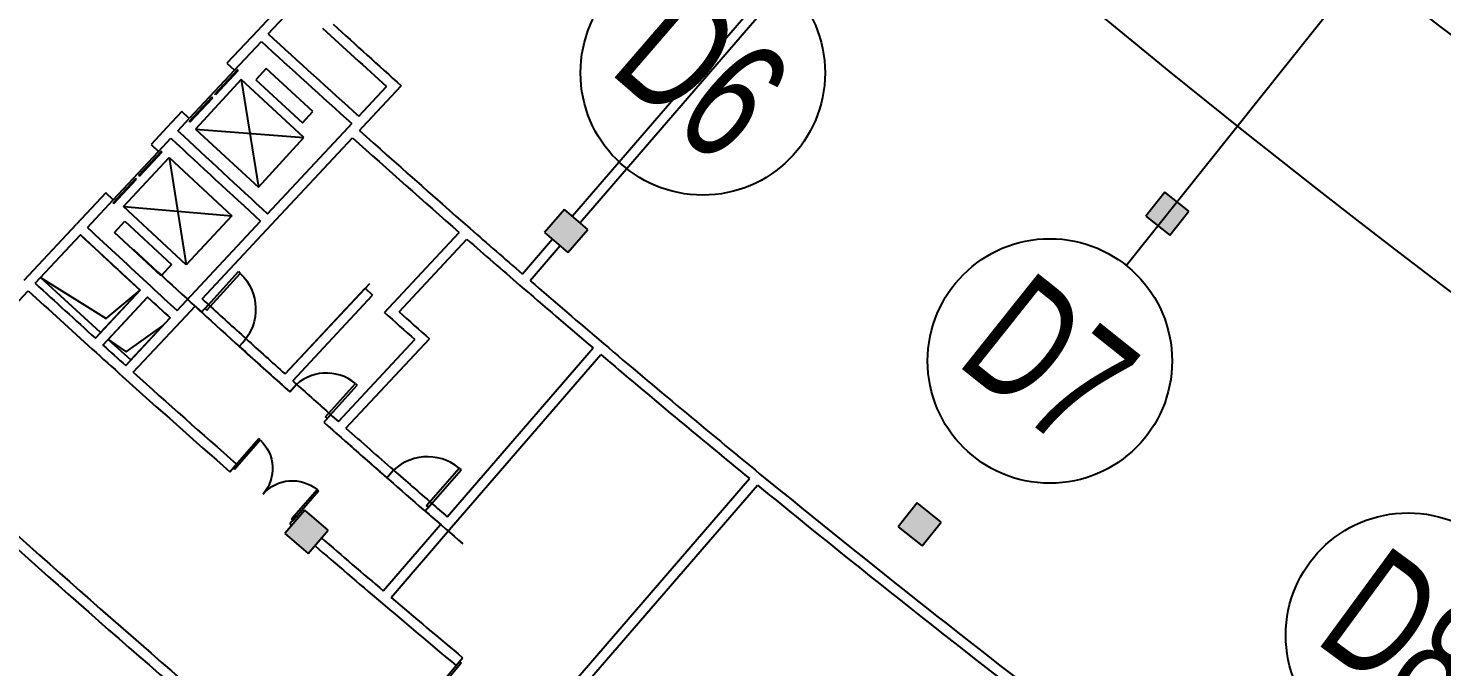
# Model space of a CAD drawing. Extents: x 1962160 to 37842216, y -162679 to 2997677.
# Drawn here: x 37453800 to 37481552, y 2575474 to 2588006 of the extents above; entities that cross this region are included whole.
import ezdxf
from ezdxf.enums import TextEntityAlignment as Align

# ---------------------------------------------------------------- set-up
doc = ezdxf.new("R2010")
doc.units = 0
doc.header["$LTSCALE"] = 1000
doc.linetypes.add('CENTER', pattern=[2, 1.25, -0.25, 0.25, -0.25])
doc.linetypes.add('CENTER2', pattern=[28.575000000000003, 19.05, -3.175, 3.175, -3.175])
doc.layers.get('0').update_dxf_attribs({"color": 8})
doc.layers.get('Defpoints').update_dxf_attribs({"color": 8})
for name, color, linetype in [('#幕墙线-平面', 8, 'Continuous'), ('#标注', 8, 'Continuous'), ('#轴线', 8, 'CENTER2'), ('1-WIN-1', 8, 'Continuous'), ('A-AL-E', 8, 'Continuous'), ('A-FLOR', 8, 'Continuous'), ('A-GRID', 8, 'CENTER'), ('A-HATH', 8, 'Continuous'), ('A-ROOF-DRAN', 8, 'Continuous'), ('A-STRS-HRAL', 8, 'Continuous'), ('DIM', 8, 'Continuous'), ('PUB_HATCH', 8, 'Continuous'), ('周边建筑', 8, 'Continuous')]:
    doc.layers.add(name, color=color, linetype=linetype)
doc.layers.add('A-X-CHEK', color=8, linetype='Continuous', plot=False)
doc.styles.add('#文字', font='jrs.shx', dxfattribs={"width": 0.7, "bigfont": 'hztxt.shx'})
doc.styles.add('JHZX', font='jrs.shx', dxfattribs={"width": 0.6, "bigfont": 'jhz.shx'})
doc.dimstyles.new('JZBZ-600', dxfattribs={"dimscale": 600, "dimtxt": 3, "dimasz": 1.5, "dimexe": 1, "dimexo": 1, "dimgap": 0.5, "dimtad": 1, "dimdec": 0, "dimdsep": 46, "dimtxsty": 'JHZX', "dimblk1": 'ARCHTICK', "dimblk2": 'ARCHTICK', "dimsah": 1, "dimcen": 0, "dimclrd": 1, "dimclre": 1, "dimclrt": 2, "dimadec": 1, "dimazin": 2, "dimtfac": 1, "dimtdec": 0, "dimtix": 1, "dimtmove": 0, "dimatfit": 3, "dimfxl": 1, "dimtolj": 1, "dimlwd": -1, "dimlwe": -1, "dimarcsym": 1})

# ---------------------------------------------------------------- blocks, each defined once
blk = doc.blocks.new('排水沟区域')
at = {"layer": 'A-HATH'}
h = blk.add_hatch(dxfattribs=at)
h.set_pattern_fill('ANSI37', color=256, scale=100)
h.set_pattern_definition([(45, (0, 0), (-112.2532015133644, 112.2532015133644), []), (135, (0, 0), (-112.2532015133644, -112.2532015133644), [])])
edge = h.paths.add_edge_path()
edge.add_line((35498191.12780435, 2792704.69880736), (35498459.0045779, 2792929.9587332))
edge.add_arc((35647972.51194591, 2918657.177019742), 195349.9994971962, 220.0607733971273, 249.3814004777669)
edge.add_line((35579180.88943561, 2735820.26888587), (35579057.63851193, 2735492.688041172))
edge.add_arc((35647972.5119459, 2918657.177019722), 195699.9994971731, 220.0607733971238, 249.381400477767, ccw=False)
blk.add_lwpolyline([(35498191.12780435, 2792704.69880736), (35498459.0045779, 2792929.9587332, 0.1286379628558455), (35579180.88943561, 2735820.26888587), (35579057.63851193, 2735492.688041172, -0.1286379628558608)], format="xyb", close=True, dxfattribs=at)
blk = doc.blocks.new('A$C58e34137')
at = {"layer": 'A-X-CHEK'}
blk.add_blockref('排水沟区域', (-35647972.51433039, -2918657.17947907), dxfattribs=at)
blk = doc.blocks.new('雨水')
at = {"layer": 'A-ROOF-DRAN'}
blk.add_lwpolyline([(35498616.06719773, 2787606.262450578, 0.1233110608039292), (35578008.94777347, 2732681.938107471)], format="xyb", dxfattribs=at)
blk = doc.blocks.new('$DORLIB2D$00000127')
for points in [[(-0.5333333333328483, 0.7948983154366971), (-0.5333333333328483, 0.690405644187237)], [(-0.03333333333284827, 0.7948983154366971), (-0.5333333333328483, 0.7948983154366971)], [(-0.03333333333284827, 0.690405644187237), (-0.5333333333328483, 0.690405644187237)], [(-0.03333333333284827, 0.7948983154366971), (-0.03333333333284827, 0.690405644187237)], [(0.5333333333328483, 0.7948983154366971), (0.03333333333284827, 0.7948983154366971)], [(0.03333333333284827, 0.7948983154366971), (0.03333333333284827, 0.690405644187237)], [(0.5333333333328483, 0.690405644187237), (0.03333333333284827, 0.690405644187237)], [(0.5333333333328483, 0.7948983154366971), (0.5333333333328483, 0.690405644187237)], [(0.5, 0.4999999999999858), (-0.5, 0.4999999999999858)]]:
    blk.add_lwpolyline(points)
blk = doc.blocks.new('$DorLib2D$00000001')
for p, q in [((0.45, 0.9750000000000001), (0.5000000000000002, 0.9750000000000001)), ((0.45, 0), (0.45, 0.9750000000000001)), ((0.5, 0), (0.5, 0.9750000000000001)), ((0.5, 0), (0.45, 0))]:
    blk.add_line(p, q)
blk.add_arc((0.475, 0), 0.975, 91.4692835813538, 180)
blk = doc.blocks.new('$DorLib2D$00000002')
at = {"layer": '1-WIN-1'}
for p, q in [((-0.5000000000002274, 1.70530256582424e-13), (-0.5, 0.4875000000000114)), ((-0.4750000000001364, 0.4875000000002387), (-0.5, 0.4875000000000114)), ((-0.4750000000001364, 1.70530256582424e-13), (-0.4750000000001364, 0.4875000000002387)), ((0.4749999999999091, 5.684341886080801e-14), (0.4749999999999091, 0.4875000000001251)), ((0.4749999999999091, 0.4875000000001251), (0.4999999999997726, 0.4875000000001251)), ((0.5, -5.684341886080801e-14), (0.4999999999997726, 0.4875000000001251)), ((-0.5000000000002274, 1.70530256582424e-13), (-0.4750000000001364, 1.70530256582424e-13)), ((0.5, -5.684341886080801e-14), (0.4749999999999091, 5.684341886080801e-14))]:
    blk.add_line(p, q, dxfattribs=at)
for centre, start, end in [((-0.4875000000001819, 5.684341886080801e-14), 0, 88.53071642340379), ((0.4874999999999545, 5.684341886080801e-14), 91.46928357659621, 180)]:
    blk.add_arc(centre, 0.4875, start, end, dxfattribs=at)
blk = doc.blocks.new('15')
at = {"layer": 'PUB_HATCH'}
for points in [[(34377899.73686242, 3992679.174080144), (34378273.69769458, 3993148.379041766), (34377804.49273296, 3993522.339873926), (34377430.5319008, 3993053.134912305)], [(34366082.2845906, 3992336.255719345), (34366474.47471454, 3992790.333803695), (34366020.39663019, 3993182.52392763), (34365628.20650625, 3992728.445843281)], [(34360983.81297943, 3986433.240622793), (34361376.00310337, 3986887.318707143), (34360921.92501902, 3987279.508831079), (34360529.73489508, 3986825.430746729)], [(34373038.24604433, 3986579.509579074), (34373412.20687649, 3987048.714540695), (34372943.00191487, 3987422.675372854), (34372569.04108271, 3986953.470411233)]]:
    blk.add_hatch(color=256, dxfattribs=at).paths.add_polyline_path(points)
at = {"layer": '周边建筑'}
for p, q in [((34370257.08453881, 3997781.790963445), (34366171.75614614, 3993051.793749778)), ((34370473.79419063, 3997726.723552355), (34366323.11550803, 3992921.063708083)), ((34359987.1566941, 3996692.284395119), (34360737.93258944, 3997495.154364474)), ((34360202.16771153, 3996629.394398197), (34360748.60148969, 3997213.743567425)), ((34359987.1566941, 3996692.284395119), (34359390.75232971, 3996054.497335849)), ((34359536.83348273, 3995917.894632259), (34360065.55929202, 3996483.307132642)), ((34359390.75232971, 3996054.497335849), (34359536.83348273, 3995917.894632259)), ((34360159.08225018, 3995950.992325215), (34359954.58581719, 3995729.007980295)), ((34361078.43692134, 3995104.064353889), (34360159.08225018, 3995950.992325215)), ((34359666.49004222, 3995733.598457493), (34358772.1341045, 3994762.759924749)), ((34360902.10272026, 3994595.32726403), (34359666.49004222, 3995733.598457493)), ((34359666.49004222, 3995733.598457493), (34360007.74678253, 3993624.488731286)), ((34359954.58581719, 3995729.007980295), (34360873.94048835, 3994882.080008969)), ((34361978.72524985, 3995015.38214237), (34362525.24158023, 3995599.819591878)), ((34362057.7914816, 3994807.11456128), (34362810.70368271, 3995612.269068228)), ((34358502.83479074, 3995104.969878013), (34358211.49331829, 3994793.413095482)), ((34358425.89062289, 3994729.866802044), (34358648.91594375, 3994968.367174421)), ((34358648.91594375, 3994968.367174421), (34358502.83479074, 3995104.969878013)), ((34360873.94048835, 3994882.080008969), (34361078.43692134, 3995104.064353888)), ((34358211.49331829, 3994793.413095482), (34357899.28456256, 3994459.541116517)), ((34358772.1341045, 3994762.759924749), (34360007.74678253, 3993624.488731286)), ((34358772.1341045, 3994762.759924749), (34360902.10272026, 3994595.32726403)), ((34360188.10184623, 3993100.512783736), (34361775.13502646, 3994797.665407693)), ((34361775.13502646, 3994797.665407694), (34361842.09628218, 3994869.272902902)), ((34361990.91479875, 3994735.597507199), (34362057.7914816, 3994807.114561279)), ((34357899.28456256, 3994459.541116517), (34358045.36571202, 3994322.938416246)), ((34358045.36571202, 3994322.938416246), (34358289.28790971, 3994583.785638775)), ((34360007.74678253, 3993624.488731286), (34360902.10272026, 3994595.32726403)), ((34360266.6149997, 3992891.653747929), (34361854.28349347, 3994589.48576792)), ((34357358.94712877, 3993238.766641892), (34358257.64087395, 3994205.591110123)), ((34358257.64087395, 3994205.591110123), (34359488.14474261, 3993061.7990708)), ((34358257.64087395, 3994205.591110123), (34358589.45099743, 3992094.974602569)), ((34357011.36701024, 3993510.013644412), (34356435.65821365, 3992894.358151271)), ((34356650.05535326, 3992830.811681392), (34357157.4481597, 3993373.410944147)), ((34357157.4481597, 3993373.410944147), (34357011.36701024, 3993510.013644412)), ((34377804.49273296, 3993522.339873926), (34377430.5319008, 3993053.134912305)), ((34378273.69769458, 3993148.379041766), (34377804.49273296, 3993522.339873926)), ((34358589.45099743, 3992094.974602569), (34357358.94712877, 3993238.766641892)), ((34357358.94712877, 3993238.766641892), (34359488.14474261, 3993061.7990708)), ((34359488.14474261, 3993061.7990708), (34358589.45099743, 3992094.974602569)), ((34366020.39663019, 3993182.52392763), (34365628.20650625, 3992728.445843281)), ((34366474.47471454, 3992790.333803695), (34366020.39663019, 3993182.52392763)), ((34377430.5319008, 3993053.134912305), (34377899.73686242, 3992679.174080144)), ((34377899.73686242, 3992679.174080144), (34378273.69769458, 3993148.379041766)), ((34355410.81291476, 3991798.401929421), (34356435.65821365, 3992894.358151271)), ((34357180.33690743, 3992730.824159028), (34357385.82518955, 3992951.890679355)), ((34358095.89038114, 3991879.788415486), (34357180.33690743, 3992730.824159028)), ((34357385.82518955, 3992951.890679355), (34358301.37866325, 3992100.854935812)), ((34358685.33749112, 3991493.476144408), (34360051.49113134, 3992954.423063545)), ((34358900.51423642, 3991430.76337471), (34360266.6149997, 3992891.653747929)), ((34362482.19885371, 3991161.490558948), (34363950.20379697, 3992731.355935726)), ((34365628.20650625, 3992728.445843281), (34366082.2845906, 3992336.255719345)), ((34366082.2845906, 3992336.255719345), (34366474.47471454, 3992790.333803695)), ((34355625.79093264, 3991735.476643202), (34356513.45264036, 3992684.730518426)), ((34362768.22371723, 3991174.541844614), (34364100.80518015, 3992599.587114376)), ((34365779.56603324, 3992597.715654233), (34365191.29510295, 3991916.614991373)), ((34365930.92539719, 3992466.985610768), (34365342.65446802, 3991785.884954256)), ((34358301.37866325, 3992100.854935812), (34358095.89038114, 3991879.788415486)), ((34362188.44449931, 3991726.205434997), (34360531.80165956, 3989954.221128867)), ((34360531.80165957, 3989954.221128867), (34362104.53925325, 3991636.086238656)), ((34362104.53925325, 3991636.086238656), (34362250.6204028, 3991499.483538299)), ((34354873.55729238, 3990931.047776863), (34355489.18283299, 3991589.389719723)), ((34356807.86429941, 3990657.010673349), (34357686.31408173, 3991596.413435464)), ((34356956.1443409, 3990522.759439417), (34357833.44830633, 3991460.936879862)), ((34358412.16362459, 3991201.34756755), (34358685.33749112, 3991493.476144408)), ((34360680.80109293, 3989820.739203231), (34362250.6204028, 3991499.483538299)), ((34357401.67906581, 3990120.748534232), (34358275.55308729, 3991055.258037263)), ((34358490.68577313, 3990992.498150952), (34358763.90245727, 3991284.672516407)), ((34358892.42531799, 3991167.323139084), (34359026.91055025, 3991315.356596862)), ((34357550.42219169, 3989986.992516708), (34358490.68577313, 3990992.498150952)), ((34359767.07615232, 3990642.931967989), (34359632.59092006, 3990494.898510212)), ((34361577.25047719, 3989022.470624751), (34363080.42977259, 3990629.950995813)), ((34361727.06757332, 3988889.863097033), (34363366.9387769, 3990643.520015347)), ((34363716.06542218, 3987150.761159596), (34366578.32762644, 3990464.691131784)), ((34363802.04580739, 3986944.335275822), (34366730.82409702, 3990335.277636535)), ((34360622.50584362, 3989604.531572389), (34360755.54323514, 3989753.867435924)), ((34361427.55338052, 3989155.200279232), (34361294.51598901, 3989005.864415702)), ((34359446.12691019, 3988035.834896651), (34359577.58053081, 3988186.567714193)), ((34362527.87927973, 3987919.061670457), (34362659.25534782, 3988069.861242902)), ((34365530.56462713, 3983132.108956163), (34369649.88191621, 3987901.458531774)), ((34365685.24661145, 3983005.225850853), (34369804.65505192, 3987774.680961633)), ((34360921.92501902, 3987279.508831079), (34360529.73489508, 3986825.430746729)), ((34360753.89698182, 3987160.705801692), (34360622.4433612, 3987009.972984152)), ((34361376.00310337, 3986887.318707143), (34360921.92501902, 3987279.508831079)), ((34363413.25149174, 3987412.982399466), (34363281.87542365, 3987262.182827015)), ((34372943.00191487, 3987422.675372854), (34372569.04108271, 3986953.470411233)), ((34373412.20687649, 3987048.714540695), (34372943.00191487, 3987422.675372854)), ((34360983.81297943, 3986433.240622793), (34361376.00310337, 3986887.318707143)), ((34362460.19462241, 3985696.712722546), (34363585.33537287, 3986999.401780969)), ((34362612.6607487, 3985567.264094641), (34363802.04580739, 3986944.335275822)), ((34372569.04108271, 3986953.470411233), (34373038.24604433, 3986579.509579074)), ((34373038.24604433, 3986579.509579074), (34373412.20687649, 3987048.714540695)), ((34360529.73489508, 3986825.430746729), (34360983.81297943, 3986433.240622793)), ((34363890.50105877, 3984230.386220781), (34364018.10470454, 3984384.392358119))]:
    blk.add_line(p, q, dxfattribs=at)
for points in [[(34389904.63899032, 3995948.180536044, -0.04800945961635281), (34359858.43481566, 4022975.750486837, -0.04800945961635281)], [(34388677.23922429, 3996425.075137513, -0.04650377268511744), (34359599.95834443, 4022739.761958461, -0.04650377268511744)]]:
    blk.add_lwpolyline(points, format="xyb", dxfattribs=at)
for points in [[(34359992.11660529, 4017302.949126642), (34327804.89124851, 3985497.455937146, 0.4129759503049449), (34327775.24891686, 3981828.400454395, 0.1494418678029234), (34462605.55885959, 3908362.281586812, 0.4147260606000924), (34465679.79346514, 3910394.302898092), (34474630.62973479, 3954750.458055043, 0.4131228733560754), (34472605.79338679, 3957811.450065851, -0.1495092029449499), (34363678.34311313, 4017271.518329401, 0.4157145913370236), (34359992.11660673, 4017302.949128066)], [(34364787.7585504, 4016145.646122517, 0.4135317777718963), (34361115.12866861, 4016163.278603445), (34330350.8070454, 3985763.813877287, 0.4147813061863365), (34330332.41864164, 3982083.343291028, 0.1704916733923174), (34485713.0302125, 3906701.947371353, 0.4125640170375961), (34488589.92230238, 3908973.433014254), (34498066.25026848, 3987461.103279992, 1.469013519981978), (34452166.30266599, 3975481.853364326), (34449731.31604223, 3968073.784921957, -0.06531639655491227), (34400997.70607769, 3991683.325158094, 0.08934789544916616), (34393138.5508233, 3995037.334856166), (34392607.83259175, 3995158.882407849, -0.1125361045485018), (34383038.20091584, 3999772.941151016, -0.0289167358602449), (34364787.7585504, 4016145.646122518)]]:
    blk.add_lwpolyline(points, format="xyb", close=True, dxfattribs=at)
for points in [[(34355728.24701338, 3991845.041842228), (34356513.45264037, 3992684.730518427), (34357686.31408174, 3991596.413435467), (34356910.32891565, 3990766.585000134)], [(34357058.61035541, 3990632.335261483), (34357504.14971705, 3990230.329314777), (34358275.55308728, 3991055.258037262), (34357833.44830634, 3991460.936879856)]]:
    blk.add_lwpolyline(points, close=True, dxfattribs=at)
for points in [[(34355728.24701338, 3991845.041842229), (34357021.20092834, 3991043.135916103), (34357686.31408174, 3991596.413435467)], [(34357058.61035541, 3990632.335261483), (34357410.70092834, 3990391.135916103), (34358138.94256338, 3990909.168521319)]]:
    blk.add_lwpolyline(points, dxfattribs=at)
for centre, radius, start, end in [((34397943.37899669, 4018455.70503568), 23999.99999983006, 231.4170050581642, 257.1003230834286), ((34397943.37899669, 4018455.705035682), 23899.99999983162, 231.4170050581496, 257.1003230834089), ((34397943.37899669, 4018455.705035686), 24099.99999983635, 231.4170050581553, 257.1003230834349), ((34515345.04360732, 4165611.785070201), 229400.0006504865, 227.4449326113674, 228.0444301199188), ((34515345.04323161, 4165611.784656281), 228600.0000914912, 227.622531916841, 228.0483641712669), ((34515345.0432317, 4165611.784655815), 228400.0000911909, 227.6479270078258, 228.0995336064961), ((34515345.04360729, 4165611.785069599), 229600.0006500224, 227.4444757061057, 228.0434508915719), ((34515924.04576626, 4163302.762628216), 230700.0001750916, 226.9452572500804, 227.5413243250194), ((34515345.04322074, 4165611.784644987), 229600.0000758106, 228.0933701293296, 228.8164922168852), ((34515924.04576629, 4163302.762628503), 230900.0001753194, 226.9452357367925, 227.5407864918124), ((34515345.04322069, 4165611.784645707), 229800.0000763288, 228.0923491427814, 228.7907204622239), ((34515924.04457894, 4163302.761348201), 233299.9984292003, 226.9449804522909, 227.3623005017735), ((34515345.04175106, 4165611.782955853), 229599.9978368341, 228.8164922153477, 229.1576664404173), ((34515924.04457903, 4163302.761348215), 233499.9984292787, 226.9449594155815, 227.3375680159216), ((34515345.04175115, 4165611.782956415), 229799.9978373127, 228.8406135343039, 229.1826210493189), ((34516811.23906481, 4164251.515545876), 234299.9987116379, 227.1770027325211, 228.193381178832), ((34515345.04368416, 4165611.785153067), 236100.0007634955, 227.4300476990343, 227.8183591715707), ((34515924.04554331, 4163302.762386457), 233299.9998462124, 227.3623005002592, 227.5344044234896), ((34515345.04315644, 4165611.784572689), 229799.9999790617, 229.1826210475618, 229.6560401955519), ((34515345.04315648, 4165611.784573051), 229599.9999793754, 229.2075756562051, 229.6811909288938), ((34515345.04368404, 4165611.785152704), 236300.0007631426, 227.4296163481635, 227.842294880201), ((34515924.04554335, 4163302.762387468), 233499.9998469896, 227.3866450886489, 227.5338785069172), ((34516811.23974796, 4164251.516319681), 234099.9997438026, 227.5812590026351, 227.6231495606579), ((34516811.23974877, 4164251.516317757), 234299.9997429267, 227.5806948808253, 227.6232540201703), ((34516811.23974979, 4164251.516318006), 234099.9997438001, 227.6231495601703, 227.8678989112267), ((34516811.24451806, 4164251.521684437), 231900.0069225817, 228.2794398986671, 228.477160843865), ((34516811.24451801, 4164251.521684411), 231700.0069225236, 228.3300845224117, 228.5279806746945), ((34515345.03903891, 4165611.780010553), 236099.9938335786, 227.8669006388826, 228.0125292647664), ((34516811.23974956, 4164251.516318477), 234299.9997439929, 227.8677944514897, 228.1438087909165), ((34516811.23975057, 4164251.516318227), 234099.9997444885, 227.8678989112395, 228.1197801013124), ((34515345.04309515, 4165611.784498283), 229599.9998826697, 229.6811909284894, 230.6791045448907), ((34515345.03903889, 4165611.780010133), 236299.9938332519, 227.8422948782325, 228.0363286608041), ((34515345.04309516, 4165611.784498228), 229799.9998826434, 229.7059078616121, 230.6535119378757), ((34515345.04320468, 4165611.784628042), 236100.000052481, 228.0610736585736, 228.719033368968), ((34515345.0432052, 4165611.784627696), 236300.0000525619, 228.0363286582887, 228.7191936616165), ((34516811.23906531, 4164251.515543625), 234099.9987102865, 228.16874110321, 228.1932871644348), ((34516811.23906487, 4164251.515545374), 234099.9987113117, 228.1932871648879, 228.413561550029), ((34516811.23906386, 4164251.515548302), 234099.9987128264, 228.4135615507776, 228.4625275252541), ((34515345.04316281, 4165611.784580634), 239999.9999892362, 227.4217660368438, 231.4686947427609), ((34516811.23906481, 4164251.515546069), 234299.9987117875, 228.413467536301, 229.2996810048353), ((34516811.23978195, 4164251.516346652), 234099.9997865848, 228.5114956608121, 228.8153575107667), ((34515345.0431628, 4165611.784580775), 240199.9999893381, 227.3976930559508, 231.4209681351961), ((34516811.23978118, 4164251.516347156), 234299.9997864435, 228.4863423707955, 228.8154619709642), ((34516811.23978119, 4164251.516346469), 234099.9997859404, 228.8153575109953, 229.0601068620078), ((34515345.04316582, 4165611.784582501), 229799.9999926092, 230.7033947163966, 234.8131895147279), ((34515345.04316582, 4165611.784582514), 229599.9999926202, 230.6791045445688, 234.8630770143448), ((34515345.04320835, 4165611.784624247), 236100.0000520269, 229.0978038751195, 229.1098181531802), ((34516811.23978119, 4164251.516347194), 234299.9997864896, 229.0600024022657, 229.1581669179215), ((34516811.23978131, 4164251.516346707), 234099.9997861971, 229.0601068621422, 229.1581460258724), ((34515345.04320403, 4165611.784628333), 236300.0000522784, 229.097643583761, 229.1098797723509), ((34515345.04293884, 4165611.784318671), 236099.9996445937, 229.2554237322686, 229.6434073857258), ((34515345.0429389, 4165611.78431936), 236299.9996451479, 229.2553621121307, 229.6674704399339), ((34515345.04315494, 4165611.784569), 236099.9999752844, 229.6919443054603, 230.1377337397145), ((34515345.04315503, 4165611.784569185), 236299.9999754727, 229.6674704391895, 230.1379185978683)]:
    blk.add_arc(centre, radius, start, end, dxfattribs=at)
at = {"layer": '周边建筑', "zscale": 200}
for name, p, xscale, yscale, rotation in [('$DORLIB2D$00000127', (34359019.83414127, 3995511.432259065), 1300, -200, 46.92042011162689), ('$DORLIB2D$00000127', (34357528.3663612, 3993916.476030034), -1300, -200, 46.92042011164898), ('$DorLib2D$00000001', (34359329.75073509, 3990905.127553465), -1000, 1000, 317.7455242357516), ('$DorLib2D$00000001', (34361025.02961202, 3989379.865925751), 900, 900, 318.303424357426), ('$DorLib2D$00000002', (34360100.01194585, 3987598.270348996), -1560.805258970763, 1560.805258970763, 318.9084186226081), ('$DorLib2D$00000001', (34362970.56538567, 3987666.022034885), 1000, 1000, 318.9377321865367), ('$DorLib2D$00000002', (34364647.32546858, 3983733.177051671), -1800, -1800, 320.3561425769916)]:
    blk.add_blockref(name, p, dxfattribs=dict(at, xscale=xscale, yscale=yscale, rotation=rotation))
blk = doc.blocks.new('A$C06ac024f')
at = {"layer": 'A-AL-E'}
for centre, radius, end in [((-0.004684299230575562, 0.005673703737556934), 195350.000000004, 249.3814002423705), ((-0.004684299230575562, 0.00567371491342783), 195550.0000000139, 249.3815480125011)]:
    blk.add_arc(centre, radius, 213.4267024433433, end, dxfattribs=at)
at = {"layer": 'A-STRS-HRAL'}
blk.add_lwpolyline([(-68914.87842030823, -183164.483728487, -0.1286379625230906), (-149781.3891317025, -125952.472956228), (-149934.3773731143, -126081.2930520335, 0.1286385223226153), (-68984.78143659234, -183351.8707182621)], format="xyb", dxfattribs=at)
at = {"layer": 'A-ROOF-DRAN'}
blk.add_blockref('雨水', (-35647972.51693987, -2918657.171766797), dxfattribs=at)
at = {"layer": '周边建筑'}
blk.add_blockref('15', (-34515346.51224016, -4165614.464939157), dxfattribs=at)
blk = doc.blocks.new('A$C80b62fe7')
at = {"layer": '#幕墙线-平面'}
blk.add_arc((71051.57360942662, 188867.3555372753), 195350.000000004, 213.4267023194232, 249.3814006729123, dxfattribs=at)
blk = doc.blocks.new('DASWQE')
at = {"layer": 'DIM', "ltscale": 10}
blk.add_blockref('A$C80b62fe7', (-71047.03888088465, -188862.9763723449), dxfattribs=at)
blk = doc.blocks.new('_ARCHTICK')
at = {"const_width": 0.15}
blk.add_lwpolyline([(-0.5, -0.5), (0.5, 0.5)], dxfattribs=at)
blk = doc.blocks.new('*D24')
at = {"layer": '#标注', "color": 1, "transparency": 16777216}
for p, q in [((36654386.84271965, 2760300.627932169), (36646595.8889895, 2750525.39517427)), ((36660735.94845457, 2755442.140672592), (36653336.9203638, 2745366.99706029))]:
    blk.add_line(p, q, dxfattribs=at)
blk.add_arc((36780598.51155941, 2918657.163268331), 214399.9867396487, 231.4448204373609, 233.7070211486521, dxfattribs=at)
at = {"layer": 'Defpoints', "color": 0, "transparency": 16777216}
for p in [(36780598.51155941, 2918657.163268331), (36654760.80354989, 2760769.832895322), (36661091.09710306, 2755925.741166256), (36649187.95755562, 2749250.49099602)]:
    blk.add_point(p, dxfattribs=at)
at = {"layer": '#标注', "color": 1, "transparency": 16777216, "xscale": 900, "yscale": 900, "zscale": 900}
for p, rotation in [((36646969.84981973, 2750994.600137426), 141.4448204373609), ((36653692.0690123, 2745850.597553952), 323.7070211486521)]:
    blk.add_blockref('_ARCHTICK', p, dxfattribs=dict(at, rotation=rotation))
at = {"layer": '#标注', "color": 2, "transparency": 16777216, "insert": (36651034.82268319, 2749342.412373522), "char_height": 1800, "attachment_point": 5, "rotation": 322.5759207930054, "style": 'JHZX'}
blk.add_mtext('\\A1;2.3°', dxfattribs=at)
blk = doc.blocks.new('*D33')
at = {"layer": '#标注', "color": 1, "transparency": 16777216}
for p, q in [((36620746.45035105, 2794342.844410595), (36607722.49268997, 2784214.326747263)), ((36709821.57140478, 2728927.471106052), (36704055.01534672, 2713469.231411852))]:
    blk.add_line(p, q, dxfattribs=at)
blk.add_arc((36780598.51155947, 2918657.163268259), 218399.9867396859, 217.8716196904767, 249.5424261213203, dxfattribs=at)
at = {"layer": 'Defpoints', "color": 0, "transparency": 16777216}
for p in [(36780598.51155947, 2918657.163268259), (36621220.08330814, 2794711.18097131), (36635678.44877037, 2755265.824424677), (36710031.27962628, 2729489.629857505)]:
    blk.add_point(p, dxfattribs=at)
at = {"layer": '#标注', "color": 1, "transparency": 16777216, "xscale": 900, "yscale": 900, "zscale": 900}
for p, rotation in [((36608196.12564705, 2784582.66330798), 127.8716196904767), ((36704264.72356822, 2714031.390163306), 339.5424261213204)]:
    blk.add_blockref('_ARCHTICK', p, dxfattribs=dict(at, rotation=rotation))
at = {"layer": '#标注', "color": 2, "transparency": 16777216, "insert": (36652034.71402183, 2743593.791307066), "char_height": 1800, "attachment_point": 5, "rotation": 323.70702290589804, "style": 'JHZX'}
blk.add_mtext('\\A1;31.7°', dxfattribs=at)
blk = doc.blocks.new('*U247')
blk.add_line((-8.960830237663566e-17, -20), (0, 0))
blk.add_circle((0, -24), 4)
at = {"style": 'JHZX', "width": 0.75}
blk.add_attdef('AXES', text='', height=4, dxfattribs=at).set_placement((0, -24), align=Align.MIDDLE_CENTER)
blk = doc.blocks.new('DOTE-11')
at = {"layer": '#轴线'}
for points in [[(36619929.84721477, 2865401.299438776, 0.4665771712459525), (36603297.92453471, 2824183.319006984, 0.1869069858117834), (36713199.83703386, 2729400.135445045)], [(36649692.25143763, 2857636.069450992, 0.6801866972510827), (36616601.34165016, 2810411.269933818, 0.1628178013647897), (36714737.87267324, 2733523.102957241)], [(36617040.99404421, 2848828.781100597, 0.3318161066738227), (36614765.24095972, 2809199.356465551, 0.1627744169442686), (36713968.85387715, 2731461.616600736)]]:
    blk.add_lwpolyline(points, format="xyb", dxfattribs=at)
blk = doc.blocks.new('ZW-5001')
at = {"layer": '#标注'}
ref = blk.add_blockref('*U247', (36643397.37605298, 2759805.490442989), dxfattribs=dict(at, xscale=600, yscale=600, rotation=319.1824429449462))
ref.add_attrib('AXES', 'D6', dxfattribs={"layer": '0', "height": 2400, "rotation": 319.1824430180304, "style": '#文字', "width": 0.7}).set_placement((36633984.77950425, 2748907.645416982), align=Align.MIDDLE_CENTER)
ref = blk.add_blockref('*U247', (36649774.59012643, 2754513.607064047), dxfattribs=dict(at, xscale=599.9999999999999, yscale=599.9999999999999, rotation=321.4446432414883))
ref.add_attrib('AXES', 'D7', dxfattribs={"layer": '0', "height": 2399.999999999999, "rotation": 321.4446432923411, "style": '#文字', "width": 0.7}).set_placement((36640799.4953747, 2743252.715705121), align=Align.MIDDLE_CENTER)
ref = blk.add_blockref('*U247', (36656355.71846426, 2749477.573025635), dxfattribs=dict(at, xscale=600, yscale=600, rotation=323.7068435380304))
ref.add_attrib('AXES', 'D8', dxfattribs={"layer": '0', "height": 2399.999999999999, "rotation": 323.7068435553998, "style": '#文字', "width": 0.7}).set_placement((36647832.11492178, 2737871.187599904), align=Align.MIDDLE_CENTER)
for base, center, p1, p2, picture, middle in [((36635678.44877037, 2755265.824424677), (36780598.51155948, 2918657.16326826), (36621220.08330815, 2794711.180971308), (36710031.27962629, 2729489.629857507), '*D33', (36652034.71402183, 2743593.791307067)), ((36649187.95755562, 2749250.49099602), (36780598.51155941, 2918657.16326833), (36654760.80354989, 2760769.832895324), (36661091.09710306, 2755925.741166256), '*D24', (36651034.82268319, 2749342.41237352))]:
    dim = blk.add_angular_dim_3p(base=base, center=center, p1=p1, p2=p2, dimstyle='JZBZ-600', dxfattribs=at)
    dim.commit()
    dim.dimension.update_dxf_attribs({"geometry": picture, "text_midpoint": middle})
blk = doc.blocks.new('FDGFH')
at = {"layer": 'A-FLOR'}
blk.add_blockref('ZW-5001', (-36780598.51155947, -2918657.163268261), dxfattribs=at)
at = {"layer": 'A-GRID'}
blk.add_blockref('DOTE-11', (-36780598.51155947, -2918657.163268261), dxfattribs=at)

msp = doc.modelspace()

# ---------------------------------------------------------------- linework, layer by layer
at = {"layer": '#标注', "ltscale": 10}
for centre, radius, start, end in [((37613652.56706142, 2756885.970254162), 205203.0947814054, 208.7449720341355, 248.9246422539542), ((37615333.70611919, 2758990.913890926), 195278.2085374869, 213.5151148603672, 249.2588010921493)]:
    msp.add_arc(centre, radius, start, end, dxfattribs=at)

# ---------------------------------------------------------------- block references
at = {"layer": 'A-STRS-HRAL'}
msp.add_blockref('DASWQE', (37613652.56708944, 2756885.970215484), dxfattribs=at)
at = {"layer": 'DIM', "ltscale": 10}
for name, p in [('A$C06ac024f', (37613657.10216346, 2756879.841327364)), ('A$C58e34137', (37613657.09747919, 2756879.847001005))]:
    msp.add_blockref(name, p, dxfattribs=at)
at = {"layer": 'DIM'}
msp.add_blockref('FDGFH', (37613657.09676763, 2756879.827155179), dxfattribs=at)

doc.saveas('drawing.dxf')
